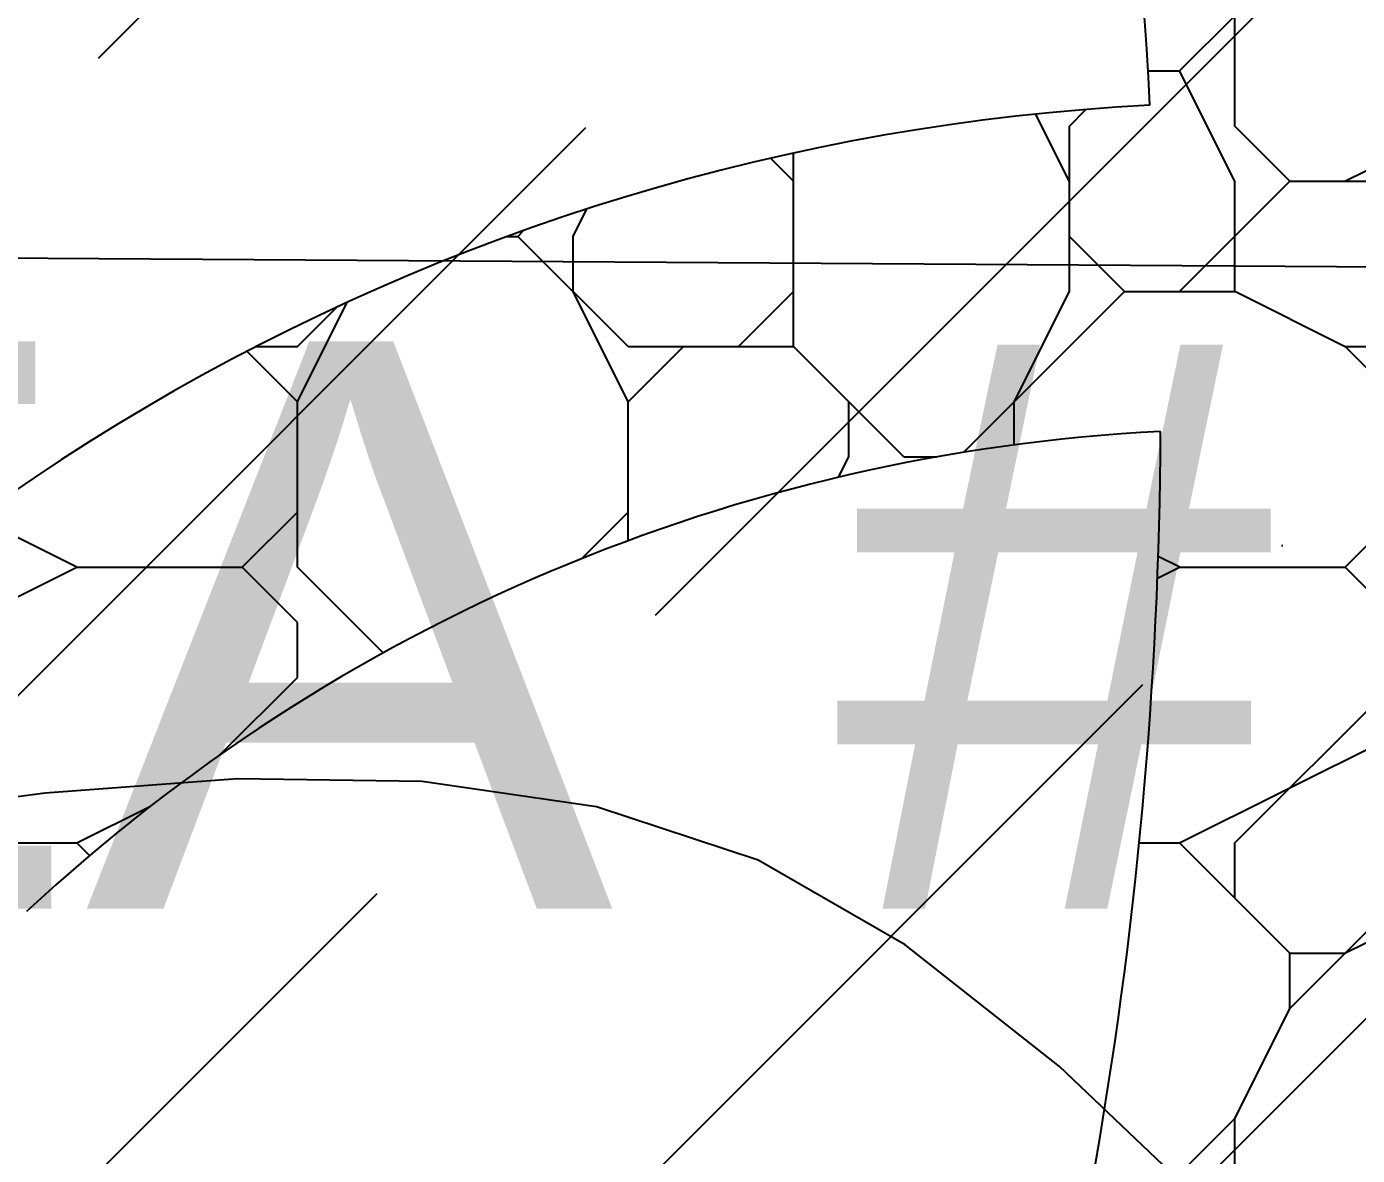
# Model space of a CAD drawing. Header units: millimetres. Extents: x 648844 to 649530, y 1246379 to 1246752.
# Drawn here: x 649230.44 to 649238.89, y 1246489.99 to 1246497.15 of the extents above; entities that cross this region are included whole.
import ezdxf

# ---------------------------------------------------------------- set-up
doc = ezdxf.new("R2010")
doc.units = ezdxf.units.MM
doc.header["$LTSCALE"] = 20
doc.header["$MEASUREMENT"] = 0
doc.layers.get('0').update_dxf_attribs({"linetype": 'CONTINUOUS'})
for name, color, linetype in [('acera', 8, 'CONTINUOUS'), ('CONT-MJR2', 9, 'CONTINUOUS'), ('quebrada', 5, 'CONTINUOUS')]:
    doc.layers.add(name, color=color, linetype=linetype)
doc.styles.add('MINIMO', font='arial.ttf', dxfattribs={"height": 3.6})
pattern_1 = [(0, (2687.656187323621, -252.1344165771734), (7, 7), [2.1, -2.45, 0.35, -2.1]), (0, (2690.456187323667, -250.7344165772665), (7, 7), [0.35, -1.75, 1.4, -3.5]), (0, (2691.506187323597, -250.3844165771734), (7, 7), [0.35, -6.649999999999999]), (0, (2688.35618732369, -250.0344165770803), (7, 7), [1.4, -5.600000000000001]), (0, (2687.656187323621, -249.3344165771268), (7, 7), [0.7000000000000001, -6.3]), (0, (2692.556187323644, -248.6344165771734), (7, 7), [0.7000000000000001, -0.35, 0.35, -5.600000000000001]), (0, (2689.756187323597, -248.2844165770803), (7, 7), [1.05, -5.95]), (0, (2688.006187323597, -247.5844165771268), (7, 7), [0.7000000000000001, -6.3]), (0, (2690.806187323644, -246.8844165771734), (7, 7), [0.35, -2.1, 1.05, -3.5]), (0, (2689.406187323621, -246.5344165770803), (7, 7), [0.7000000000000001, -6.3]), (0, (2691.85618732369, -246.18441657722), (7, 7), [0.7000000000000001, -6.3]), (0, (2690.456187323667, -245.8344165771268), (7, 7), [0.7000000000000001, -6.3]), (0, (2693.256187323597, -245.4844165772665), (7, 7), [0.7000000000000001, -6.3]), (90, (2687.306187323644, -252.1344165771734), (-6.999999999999999, 7), [1.4, -0.35, 0.7000000000000001, -2.8, 1.4, -0.35]), (90, (2687.656187323621, -247.5844165771268), (-6.999999999999999, 7), [0.35, -6.649999999999999]), (90, (2688.706187323667, -249.68441657722), (-6.999999999999999, 7), [0.7000000000000001, -1.4, 0.35, -4.55]), (90, (2689.056187323644, -248.6344165771734), (-6.999999999999999, 7), [0.7000000000000001, -1.4, 1.05, -3.850000000000001]), (90, (2690.10618732369, -250.3844165771734), (-6.999999999999999, 7), [0.35, -3.5, 0.7000000000000001, -0.35, 0.7000000000000001, -1.4]), (90, (2690.456187323667, -251.0844165771268), (-6.999999999999999, 7), [0.35, -6.649999999999999]), (90, (2691.156187323621, -248.9844165772665), (-6.999999999999999, 7), [0.35, -0.35, 1.05, -5.25]), (90, (2691.506187323597, -250.0344165770803), (-6.999999999999999, 7), [0.7000000000000001, -2.8, 0.35, -0.35, 0.35, -2.45]), (90, (2692.206187323667, -251.7844165770803), (-6.999999999999999, 7), [1.05, -5.95]), (90, (2692.906187323621, -246.5344165770803), (-6.999999999999999, 7), [0.35, -0.35, 0.35, -5.95]), (90, (2693.256187323597, -248.2844165770803), (-6.999999999999999, 7), [1.05, -5.95]), (90, (2694.131187323597, -248.80941657722), (-6.999999999999999, 7), [0.35, -6.649999999999999]), (45, (2689.756187323597, -252.1344165771734), (7.771561172376096e-16, 7.000000000133173), [0.4949700000000001, -9.4045249368]), (45, (2689.056187323644, -245.4844165772665), (7.771561172376096e-16, 7.000000000133173), [0.4949700000000001, -1.48491, 1.48491, -6.434704936799999]), (45, (2689.756187323597, -246.5344165770803), (7.771561172376096e-16, 7.000000000133173), [0.9899400000000002, -2.4748738, 0.4949700000000001, -5.9397111368]), (45, (2691.156187323621, -246.8844165771734), (7.771561172376096e-16, 7.000000000133173), [0.9899400000000002, -3.464825, 0.4949700000000001, -4.9497599368]), (45, (2688.35618732369, -250.0344165770803), (7.771561172376096e-16, 7.000000000133173), [0.4949700000000001, -9.4045249368]), (45, (2690.10618732369, -250.0344165770803), (7.771561172376096e-16, 7.000000000133173), [1.484924, -8.414570936799999]), (45, (2691.506187323597, -249.3344165771268), (7.771561172376096e-16, 7.000000000133173), [0.4949700000000001, -2.969848, 0.4949700000000001, -5.9397069368]), (45, (2692.556187323644, -248.6344165771734), (7.771561172376096e-16, 7.000000000133173), [0.9899400000000002, -8.9095549368]), (45, (2693.956187323667, -248.6344165771734), (7.771561172376096e-16, 7.000000000133173), [0.9899400000000002, -8.9095549368]), (45, (2693.956187323667, -250.7344165772665), (7.771561172376096e-16, 7.000000000133173), [0.4949700000000001, -9.4045249368]), (45, (2693.256187323597, -247.2344165772665), (7.771561172376096e-16, 7.000000000133173), [0.4949700000000001, -9.4045249368]), (45, (2692.556187323644, -246.18441657722), (7.771561172376096e-16, 7.000000000133173), [0.4949700000000001, -9.4045249368]), (45, (2693.956187323667, -245.4844165772665), (7.771561172376096e-16, 7.000000000133173), [0.4949700000000001, -9.4045249368]), (45, (2687.306187323644, -245.4844165772665), (7.771561172376096e-16, 7.000000000133173), [0.4949700000000001, -9.4045249368]), (45, (2690.806187323644, -248.2844165770803), (7.771561172376096e-16, 7.000000000133173), [0.4949700000000001, -9.4045249368]), (45, (2691.506187323597, -245.4844165772665), (7.771561172376096e-16, 7.000000000133173), [0.4949700000000001, -3.464825, 0.4949700000000001, -5.444729936799999]), (45, (2688.35618732369, -249.3344165771268), (7.771561172376096e-16, 7.000000000133173), [0.9899400000000002, -8.9095549368]), (45, (2688.35618732369, -247.5844165771268), (7.771561172376096e-16, 7.000000000133173), [1.48491, -8.414584936799999]), (135, (2687.656187323621, -249.3344165771268), (-7.000000000133173, 7.771561172376096e-16), [0.74249, -9.1570049368]), (135, (2691.506187323597, -249.68441657722), (-7.000000000133173, 7.771561172376096e-16), [0.4949700000000001, -9.4045249368]), (135, (2693.60618732369, -248.6344165771734), (-7.000000000133173, 7.771561172376096e-16), [0.4949700000000001, -9.4045249368]), (135, (2691.156187323621, -247.2344165772665), (-7.000000000133173, 7.771561172376096e-16), [0.4949700000000001, -9.4045249368]), (135, (2691.506187323597, -246.18441657722), (-7.000000000133173, 7.771561172376096e-16), [0.4949700000000001, -9.4045249368]), (135, (2690.456187323667, -245.8344165771268), (-7.000000000133173, 7.771561172376096e-16), [0.4949700000000001, -9.4045249368]), (135, (2691.85618732369, -246.18441657722), (-7.000000000133173, 7.771561172376096e-16), [0.4949700000000001, -9.4045249368]), (135, (2687.656187323621, -250.3844165771734), (-7.000000000133173, 7.771561172376096e-16), [0.4949700000000001, -9.4045249368]), (135, (2689.056187323644, -247.93441657722), (-7.000000000133173, 7.771561172376096e-16), [0.4949700000000001, -9.4045249368]), (135, (2689.056187323644, -250.0344165770803), (-7.000000000133173, 7.771561172376096e-16), [0.9899400000000002, -8.9095549368]), (135, (2690.456187323667, -250.7344165772665), (-7.000000000133173, 7.771561172376096e-16), [0.9899400000000002, -8.9095549368]), (135, (2693.256187323597, -246.8844165771734), (-7.000000000133173, 7.771561172376096e-16), [0.9899400000000002, -8.9095549368]), (135, (2691.156187323621, -248.6344165771734), (-7.000000000133173, 7.771561172376096e-16), [0.4949700000000001, -9.4045249368]), (135, (2692.206187323667, -250.7344165772665), (-7.000000000133173, 7.771561172376096e-16), [0.9899400000000002, -5.939696000000001, 0.4949700000000001, -2.4748889368]), (135, (2688.006187323597, -247.5844165771268), (-7.000000000133173, 7.771561172376096e-16), [0.9899400000000002, -1.9798989, 0.9899400000000002, -5.9397160368]), (135, (2687.306187323644, -251.43441657722), (-7.000000000133173, 7.771561172376096e-16), [0.9898, -2.4752, 0.9898, -2.4752, 0.4949, -2.4745949368]), (26.56505118, (2689.756187323597, -250.0344165770803), (7.000000000000657, 3.569913253897994e-10), [1.5652, -0.7826, 0.7826, -12.522075839]), (26.56505118, (2690.806187323644, -245.8344165771268), (7.000000000000657, 3.569913253897994e-10), [1.5652, -14.087275839]), (26.56505118, (2690.806187323644, -250.7344165772665), (7.000000000000657, 3.569913253897994e-10), [0.7826, -14.869875839]), (26.56505118, (2687.656187323621, -250.3844165771734), (7.000000000000657, 3.569913253897994e-10), [0.7826, -14.869875839]), (26.56505118, (2689.056187323644, -248.6344165771734), (7.000000000000657, 3.569913253897994e-10), [0.7826, -14.869875839]), (26.56505118, (2687.656187323621, -247.93441657722), (7.000000000000657, 3.569913253897994e-10), [0.7826, -14.869875839]), (63.43494882, (2688.706187323667, -247.2344165772665), (3.569905482336821e-10, 7.000000000000657), [0.7825999999999981, -14.86987583899997]), (63.43494882, (2691.156187323621, -247.2344165772665), (3.569905482336821e-10, 7.000000000000657), [0.7825999999999981, -14.86987583899997]), (63.43494882, (2691.85618732369, -252.1344165771734), (3.569905482336821e-10, 7.000000000000657), [0.7825999999999981, -14.86987583899997]), (63.43494882, (2687.306187323644, -248.2844165770803), (3.569905482336821e-10, 7.000000000000657), [0.7825999999999981, -14.86987583899997]), (63.43494882, (2690.10618732369, -251.7844165770803), (3.569905482336821e-10, 7.000000000000657), [0.7825999999999981, -5.478199999999984, 0.7825999999999981, -8.60907583899997]), (116.56505118, (2689.056187323644, -245.8344165771268), (-3.569913253897994e-10, 7.000000000000657), [0.7826, -14.869875839]), (116.56505118, (2693.256187323597, -247.2344165772665), (-3.569913253897994e-10, 7.000000000000657), [0.7826, -14.869875839]), (116.56505118, (2690.10618732369, -245.8344165771268), (-3.569913253897994e-10, 7.000000000000657), [0.7826, -14.869875839]), (116.56505118, (2687.306187323644, -249.68441657722), (-3.569913253897994e-10, 7.000000000000657), [0.7826, -14.869875839]), (153.43494882, (2692.556187323644, -250.7344165772665), (-7.000000000000657, 3.569928797020339e-10), [0.7826, -14.869875839]), (153.43494882, (2693.956187323667, -248.9844165772665), (-7.000000000000657, 3.569928797020339e-10), [0.7826, -14.869875839]), (153.43494882, (2689.756187323597, -248.2844165770803), (-7.000000000000657, 3.569928797020339e-10), [0.7826, -14.869875839]), (153.43494882, (2690.806187323644, -246.8844165771734), (-7.000000000000657, 3.569928797020339e-10), [0.7826, -14.869875839]), (153.43494882, (2693.256187323597, -245.4844165772665), (-7.000000000000657, 3.569928797020339e-10), [0.7826, -14.869875839]), (153.43494882, (2688.35618732369, -252.1344165771734), (-7.000000000000657, 3.569928797020339e-10), [1.1739, -14.478575839])]

msp = doc.modelspace()

# ---------------------------------------------------------------- hatches: boundary and pattern name
h = msp.add_hatch()
h.set_pattern_fill('ANSI36', scale=20, style=0)
h.set_pattern_definition([(45, (-526.4316489867633, -3378.367883687839), (1.325825214724777, 4.861359120657514), [6.25, -1.25, 0, -1.25])])
h.paths.add_polyline_path([(649188.8489360636, 1246478.707731926), (649215.2214069526, 1246513.043391474), (649317.348885952, 1246513.661012395), (649322.291343771, 1246459.303611518), (649201.5072083384, 1246459.303611518)])
h.paths.add_polyline_path([(649253.0038721092, 1246474.230662723), (649282.477951251, 1246474.230662723), (649282.477951251, 1246479.656447173), (649253.0038721092, 1246479.656447173)], flags=24)
at = {"layer": 'acera'}
h = msp.add_hatch(dxfattribs=at)
h.set_pattern_fill('PETRA11,_O', color=9, scale=7, pattern_type=2)
h.set_pattern_definition(pattern_1)
edge = h.paths.add_edge_path()
edge.add_line((649234.2343983679, 1246507.38634085), (649236.7489994469, 1246507.223435928))
edge.add_arc((649215.0816210376, 1246495.543530465), 22.51845992242777, 2.824838986737046, 31.72990453031221)
edge.add_arc((649212.9838219167, 1246495.001621302), 26.72370512844602, 3.440714407790697, 27.21558403803163)
edge.add_line((649239.6593557697, 1246496.605463392), (649239.575906383, 1246494.514395328))
edge.add_line((649237.5727180141, 1246496.653302539), (649237.6403487768, 1246494.577945786))
edge.add_arc((649209.8707786619, 1246494.711784258), 27.76989263756363, 349.8371728147804, 359.73196895227)
edge.add_arc((649209.7244152238, 1246495.314809201), 29.86222005804603, 349.3209683328744, 358.4640850656652)
edge.add_line((649237.204969773, 1246489.811893095), (649239.0694418917, 1246489.781130799))
h = msp.add_hatch(dxfattribs=at)
h.set_pattern_fill('PETRA11', color=9, scale=7, style=0, pattern_type=2)
h.set_pattern_definition(pattern_1)
h.paths.add_polyline_path([(649237.5727180141, 1246496.653302539, 0.2454266524115247), (649226.4317788283, 1246490.077934802), (649224.6603519759, 1246487.39505368), (649226.845787943, 1246486.434769435, -0.1004536742077527), (649230.4426629368, 1246491.534907397, -0.1769028547113893), (649237.6402209247, 1246494.581869129)])

# ---------------------------------------------------------------- linework, layer by layer
at = {"layer": 'acera', "color": 9}
for centre, radius, start, end in [((649215.0816210376, 1246495.543530465), 22.51845992242777, 2.824838983502654, 31.72990453332705), ((649212.9838219167, 1246495.001621302), 26.72370512844602, 3.440714406504818, 27.21558403108419), ((649238.2967007427, 1246482.700647019), 13.97142609276597, 92.97032966490927, 148.1277677728934), ((649238.2126694482, 1246483.205080416), 11.39118162096389, 92.8797978022336, 133.0085238587808), ((649209.8707786619, 1246494.711784258), 27.76989263756363, 349.8371728200852, 359.731968952425)]:
    msp.add_arc(centre, radius, start, end, dxfattribs=at)
at = {"layer": 'CONT-MJR2', "elevation": 35, "flags": 128}
msp.add_lwpolyline([(649241.9602346733, 1246484.755067252), (649241.0235305058, 1246486.021495799), (649240.0399129349, 1246487.279702756), (649239.0284734137, 1246488.484354052), (649238.0083033956, 1246489.590115614), (649236.998494334, 1246490.551653368), (649236.0181376821, 1246491.323633241), (649235.0863248933, 1246491.860721163), (649234.0590322983, 1246492.200607892), (649232.9528438365, 1246492.361205474), (649231.7819868162, 1246492.377838284), (649230.560688547, 1246492.285830698), (649229.3031763374, 1246492.120507091)], dxfattribs=at)
at = {"layer": 'quebrada', "color": 0}
msp.add_line((649202.0270295722, 1246495.8649613), (649319.0353160363, 1246495.113569099), dxfattribs=at)

# ---------------------------------------------------------------- texts
at = {"layer": 'quebrada', "insert": (649220.4758229349, 1246495.154304001), "char_height": 3.6000000018, "width": 22.21845840128659, "attachment_point": 1, "style": 'MINIMO'}
msp.add_mtext('AREA # 2', dxfattribs=at)

doc.saveas('drawing.dxf')
